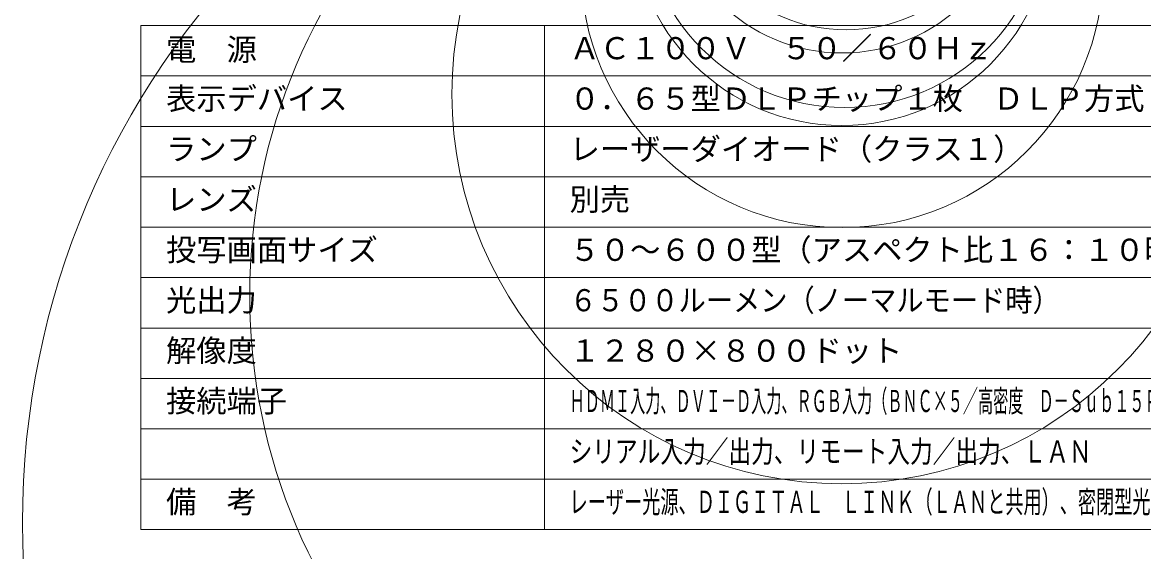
# Model space of a CAD drawing. Units: millimetres, scale not verified. Extents: x -83 to 97, y -137 to 205.
# Drawn here: x -74.2 to 36.9, y -58.7 to -6.2 of the extents above; entities that cross this region are included whole.
import ezdxf
from ezdxf.enums import TextEntityAlignment as Align

# ---------------------------------------------------------------- set-up
doc = ezdxf.new("R2010")
doc.units = ezdxf.units.MM
doc.header["$LTSCALE"] = 0.125
doc.layers.add('0-1_MOJI1', color=7, linetype='Continuous')
doc.layers.add('0-2_WAKU', color=1, linetype='Continuous', lineweight=18)
doc.layers.add('0-5_GAIKEI', color=1, linetype='Continuous', lineweight=18)
doc.styles.add('ＭＳ ゴシック', font='')
doc.styles.get('ＭＳ ゴシック').set_extended_font_data('MS Gothic')

msp = doc.modelspace()

# ---------------------------------------------------------------- linework, layer by layer
at = {"layer": '0-2_WAKU', "color": 4}
for p, q in [((-62.4976, -6.4967), (-62.4976, -56.4967)), ((62.5024, -6.4967), (-62.4976, -6.4967)), ((-22.4976, -56.4967), (-22.4976, -6.4967)), ((-62.4976, -56.4967), (62.5024, -56.4967))]:
    msp.add_line(p, q, dxfattribs=at)
at = {"layer": '0-2_WAKU'}
for p, q in [((-62.4976, -11.4967), (62.5024, -11.4967)), ((-62.4976, -16.4967), (62.5024, -16.4967)), ((-62.4976, -21.4967), (62.5024, -21.4967)), ((-62.4976, -26.4967), (62.5024, -26.4967)), ((-62.4976, -31.4967), (62.5024, -31.4967)), ((-62.4976, -36.4967), (62.5024, -36.4967)), ((-62.4976, -41.4967), (62.5024, -41.4967)), ((-62.4976, -46.4967), (62.5024, -46.4967)), ((-62.4976, -51.4967), (62.5024, -51.4967))]:
    msp.add_line(p, q, dxfattribs=at)
at = {"layer": '0-5_GAIKEI'}
for centre, radius in [((7.0941, -55.8287), 81.3333), ((6.9945, -33.2765), 58.7052), ((6.9895, -13.2958), 38.6487), ((7.0137, -0.6325), 25.9092), ((7.0035, 4.3969), 20.8039), ((7.2553, 5.3984), 20.0294), ((7.0063, 7.9585), 17.1665), ((7.4052, 9.2932), 16.2106)]:
    msp.add_circle(centre, radius, dxfattribs=at)

# ---------------------------------------------------------------- texts
at = {"layer": '0-1_MOJI1', "style": 'ＭＳ ゴシック'}
for s, p in [('電\u3000源', (-59.9976, -10.6286)), ('ＡＣ１００Ｖ\u3000５０／６０Ｈｚ', (-19.9976, -10.4967)), ('表示デバイス', (-59.9976, -15.4967)), ('０．６５型ＤＬＰチップ１枚\u3000ＤＬＰ方式', (-19.9976, -15.4967)), ('ランプ', (-59.9976, -20.4967)), ('レーザーダイオード（クラス１）', (-19.9976, -20.4967)), ('レンズ', (-59.9976, -25.4967)), ('別売', (-19.9976, -25.4967)), ('投写画面サイズ', (-59.9976, -30.4967)), ('５０～６００型（アスペクト比１６：１０時）', (-19.9976, -30.4967)), ('光出力', (-59.9976, -35.4967)), ('解像度', (-59.9976, -40.4967)), ('１２８０×８００ドット', (-19.9976, -40.4967)), ('接続端子', (-59.9976, -45.4967)), ('備\u3000考\u3000', (-59.9976, -55.4967))]:
    msp.add_text(s, height=2.199, dxfattribs=at).set_placement(p, align=Align.BOTTOM_LEFT)
for s, width, p in [('６５００ルーメン（ノーマルモード時）', 0.9, (-19.9976, -35.4967)), ('ＨＤＭＩ入力、ＤＶＩ－Ｄ入力、ＲＧＢ入力（ＢＮＣ×５／高密度\u3000Ｄ－Ｓｕｂ１５Ｐ・メス型）、', 0.5, (-19.9976, -45.4967)), ('シリアル入力／出力、リモート入力／出力、ＬＡＮ', 0.75, (-19.9976, -50.4967)), ('レーザー光源、ＤＩＧＩＴＡＬ\u3000ＬＩＮＫ（ＬＡＮと共用）、密閉型光学ブロック', 0.6, (-19.9976, -55.4967))]:
    msp.add_text(s, height=2.199, dxfattribs=dict(at, width=width)).set_placement(p, align=Align.BOTTOM_LEFT)

doc.saveas('drawing.dxf')
